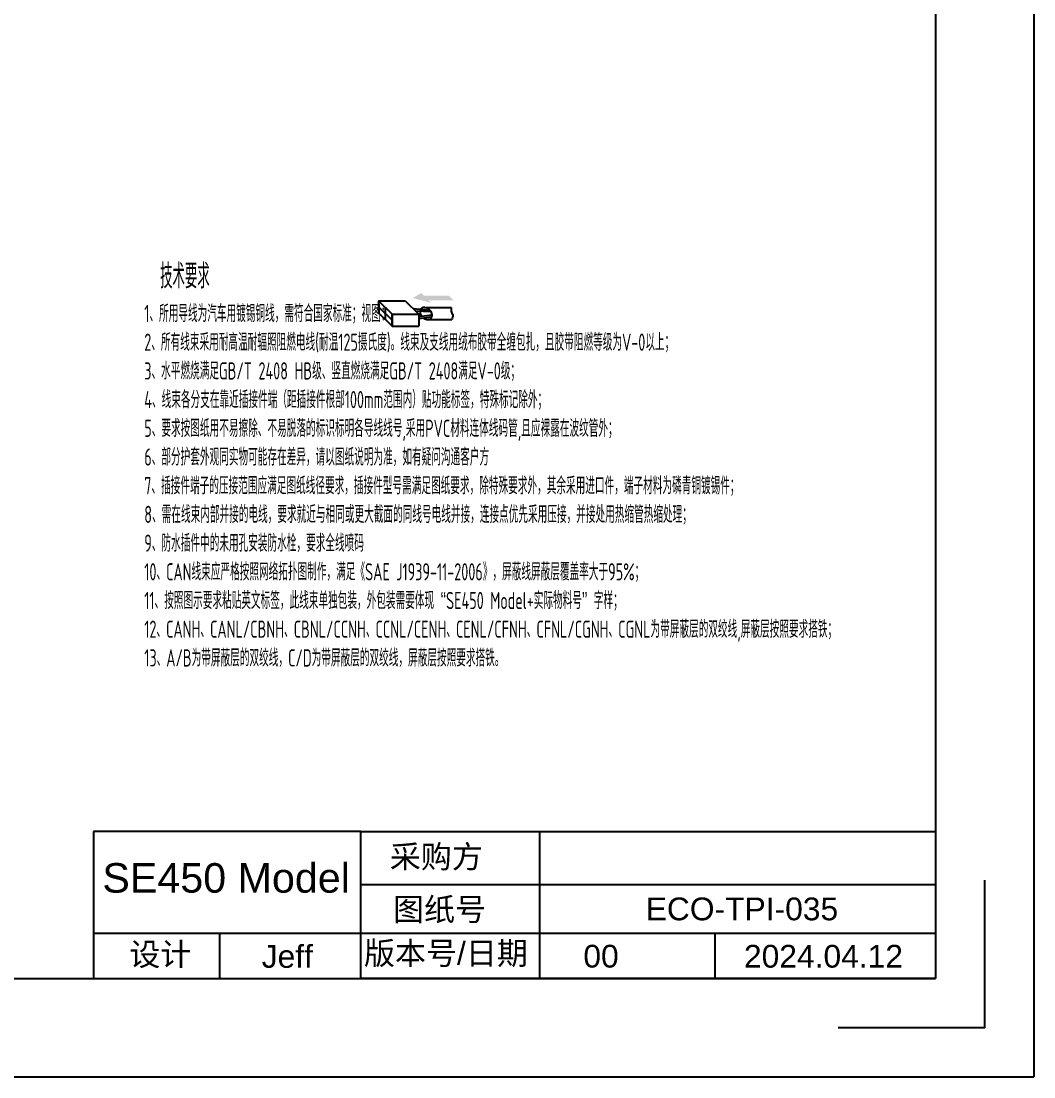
# Model space of a CAD drawing. Header units: millimetres. Extents: x 1762 to 3573, y 2019 to 2959.
# Drawn here: x 3367.5 to 3573.4, y 2018.6 to 2233.2 of the extents above; entities that cross this region are included whole.
import ezdxf

# ---------------------------------------------------------------- set-up
doc = ezdxf.new("R2010")
doc.units = ezdxf.units.MM
doc.layers.add('AM_6', color=3, linetype='Continuous', lineweight=25)
doc.layers.add('标题栏', color=7, linetype='Continuous')
doc.styles.get("Standard").update_dxf_attribs({"font": 'arial.ttf'})
doc.styles.add('技术要求及剖视用', font='gbenor.shx', dxfattribs={"width": 0.7, "bigfont": 'gbcbig.shx'})

# ---------------------------------------------------------------- blocks, each defined once
blk = doc.blocks.new('A$Ca6ca7e8a')
blk.add_line((1801.69, 10), (1771.91, 10))
at = {"layer": '标题栏'}
for p, q in [((1811.69, 940.14), (1811.69, 0)), ((1791.69, 920.14), (1791.69, 20)), ((1801.69, 10), (1801.69, 40)), ((20, 20), (1791.69, 20)), ((0, 0), (1811.69, 0))]:
    blk.add_line(p, q, dxfattribs=at)
blk = doc.blocks.new('A$C2b9866a0')
at = {"layer": 'AM_6', "linetype": 'Continuous'}
blk.add_hatch(color=1, dxfattribs=at).paths.add_polyline_path([(14.27, 6.22), (9.19, 6.22), (8.69, 6.72), (6.93, 5.72), (10.69, 4.72), (10.19, 5.22), (15.27, 5.22)])
for p, q in [((0, 5.13), (5.43, 5.13)), ((0, 5.13), (0, 2.72)), ((0, 5.13), (2.73, 2.41)), ((5.43, 5.13), (8.16, 2.41)), ((0, 3.93), (2.73, 1.2)), ((0, 2.72), (2.73, 0)), ((1.36, 3.77), (1.36, 1.36)), ((2.73, 2.41), (8.16, 2.41)), ((2.73, 2.41), (2.73, 0)), ((7, 3.56), (10.46, 3.24)), ((7.44, 3.12), (10.68, 2.95)), ((8.16, 2.41), (8.16, 0)), ((8.16, 1.97), (10.9, 2.32)), ((9.3, 3.81), (14.81, 3.81)), ((2.73, 0), (8.16, 0)), ((8.16, 1.56), (10.86, 1.91)), ((10.02, 1.32), (14.87, 1.32))]:
    blk.add_line(p, q, dxfattribs=at)
blk.add_lwpolyline([(0, 5.13), (0, 2.72), (2.73, 0), (2.73, 2.41), (0, 5.13)], dxfattribs=at)
for start_param, end_param in [(0.515548, 1.363848), (1.722361, 6.459035)]:
    blk.add_ellipse((9.66, 2.56), major_axis=(-1, 1), ratio=0.74105, start_param=start_param, end_param=end_param, dxfattribs=at)
blk.add_spline([(14.81, 3.81), (14.75, 3.06), (15.09, 2.25), (14.87, 1.32)], degree=3, dxfattribs=at)

msp = doc.modelspace()

# ---------------------------------------------------------------- linework, layer by layer
at = {"layer": 'AM_6', "color": 6}
for p, q in [((3436.504, 2068.402), (3382.179, 2068.402)), ((3382.179, 2068.402), (3382.179, 2038.553)), ((3472.837, 2068.402), (3472.837, 2038.553)), ((3436.504, 2057.694), (3553.369, 2057.694)), ((3382.179, 2047.772), (3553.369, 2047.772)), ((3407.777, 2047.523), (3407.777, 2038.553)), ((3508.557, 2038.553), (3508.557, 2047.772)), ((3382.179, 2038.553), (3436.504, 2038.553))]:
    msp.add_line(p, q, dxfattribs=at)
msp.add_lwpolyline([(3553.369, 2038.553), (3436.504, 2038.553), (3436.504, 2068.402), (3553.369, 2068.402)], close=True, dxfattribs=at)

# ---------------------------------------------------------------- block references
for name, p in [('A$Ca6ca7e8a', (1761.676, 2018.553)), ('A$C2b9866a0', (3440.145, 2171.17))]:
    msp.add_blockref(name, p)

# ---------------------------------------------------------------- texts
at = {"color": 3, "insert": (3392.507, 2183.823), "char_height": 3.5, "attachment_point": 1, "style": '技术要求及剖视用'}
msp.add_mtext_dynamic_manual_height_columns(' {\\H1.4286x; 技术要求\\P}1、所用导线为汽车用镀锡铜线，需符合国家标准；视图：\\P2、所有线束采用耐高温耐辐照阻燃电线(耐温125摄氏度)。线束及支线用绒布胶带全缠包扎，且胶带阻燃等级为V-0以上；\\P\\pxt10;3、水平燃烧满足GB/T 2408 HB级、竖直燃烧满足GB/T 2408满足V-0级；\\P\\ptz;4、线束各分支在靠近插接件端（距插接件根部100mm范围内）贴功能标签，特殊标记除外；\\P5、要求按图纸用不易擦除、不易脱落的标识标明各导线线号,采用PVC材料连体线码管,且应裸露在波纹管外；\\P6、部分护套外观同实物可能存在差异，请以图纸说明为准，如有疑问沟通客户方\\P7、插接件端子的压接范围应满足图纸线径要求，插接件型号需满足图纸要求，除特殊要求外，其余采用进口件，端子材料为磷青铜镀锡件；\\P8、需在线束内部并接的电线，要求就近与相同或更大截面的同线号电线并接，连接点优先采用压接，并接处用热缩管热缩处理；\\P9、防水插件中的未用孔安装防水栓，要求全线喷码\\P10、CAN线束应严格按照网络拓扑图制作，满足《SAE J1939-11-2006》，屏蔽线屏蔽层覆盖率大于95%；\\P11、按照图示要求粘贴英文标签，此线束单独包装，外包装需要体现 “SE450 Model+实际物料号” 字样；\\P12、CANH、CANL/CBNH、CBNL/CCNH、CCNL/CENH、CENL/CFNH、CFNL/CGNH、CGNL为带屏蔽层的双绞线,屏蔽层按照要求搭铁；\\P13、A/B为带屏蔽层的双绞线，C/D为带屏蔽层的双绞线，屏蔽层按照要求搭铁。', width=159.23941, gutter_width=98.313, heights=[98.363], dxfattribs=at)
at = {"layer": 'AM_6', "color": 6, "lineweight": 5}
for s, height, p in [('采购方', 4.6255, (3442.421, 2061.009)), ('SE450 Model', 6, (3383.992, 2056.003)), ('图纸号', 4.6255, (3443.077, 2050.302)), ('ECO-TPI-035', 4.62548, (3494.446, 2050.386)), ('设计', 4.6255, (3389.464, 2041.167)), ('Jeff', 4.6255, (3416.386, 2040.724)), ('版本号/日期', 4.6255, (3437.163, 2041.384)), ('00', 4.6255, (3481.777, 2040.776)), ('2024.04.12', 4.6255, (3514.426, 2040.762))]:
    msp.add_text(s, height=height, dxfattribs=at).set_placement(p)

doc.saveas('drawing.dxf')
